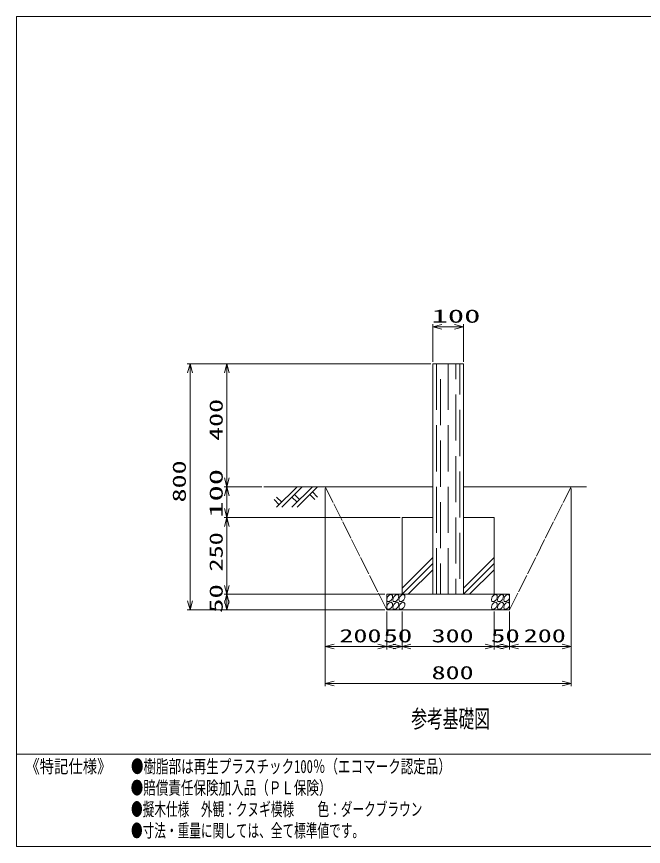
# Model space of a CAD drawing. Units: millimetres, scale not verified. Extents: x -2040 to 2040, y -1350 to 1350.
# Drawn here: x -2040 to 0, y -1350 to 1350 of the extents above; entities that cross this region are included whole.
import ezdxf
from ezdxf.enums import TextEntityAlignment as Align

# ---------------------------------------------------------------- set-up
doc = ezdxf.new("R2010")
doc.units = ezdxf.units.MM
doc.header["$LTSCALE"] = 5
doc.linetypes.add('LONG_DASHED2', pattern=[13, 12, -1])
for name, color, linetype, lineweight in [('0-0_0', 3, 'Continuous', 9), ('0-1_LAYER0001', 2, 'Continuous', 9), ('0-3_LAYER0002', 4, 'Continuous', 9), ('0-4_LAYER0014', 7, 'Continuous', 9), ('0-5_LAYER0004', 2, 'Continuous', 9)]:
    doc.layers.add(name, color=color, linetype=linetype, lineweight=lineweight)
doc.styles.add('ＭＳ ゴシック', font='')
doc.styles.get('ＭＳ ゴシック').set_extended_font_data('MS Gothic')

# ---------------------------------------------------------------- blocks, each defined once
blk = doc.blocks.new('_OPEN30')
at = {"layer": '0-3_LAYER0002'}
for q in [(-4.8296, 1.2941), (-4.8296, -1.2941)]:
    blk.add_line((0, 0), q, dxfattribs=at)
blk = doc.blocks.new('GROUP_1')
at = {"layer": '0-5_LAYER0004'}
for p, q in [((-3989.94, -4189.21), (-3974.92, -4143.45)), ((-3974.92, -4143.45), (-3947.75, -4119.14)), ((-3947.75, -4119.14), (-3915.58, -4104.13)), ((-3915.58, -4104.13), (-3893.42, -4124.86)), ((-3912.01, -4192.07), (-3896.99, -4159.18)), ((-3896.99, -4159.18), (-3893.42, -4124.86)), ((-3889.94, -4189.21), (-3874.92, -4143.45)), ((-3874.92, -4143.45), (-3847.75, -4119.14)), ((-3847.75, -4119.14), (-3815.58, -4104.13)), ((-3815.58, -4104.13), (-3793.41, -4124.86)), ((-3812, -4192.07), (-3796.99, -4159.18)), ((-3796.99, -4159.18), (-3793.41, -4124.86)), ((-3789.94, -4189.21), (-3774.92, -4143.45)), ((-3774.92, -4143.45), (-3747.75, -4119.14)), ((-3747.75, -4119.14), (-3715.58, -4104.13)), ((-3715.58, -4104.13), (-3693.41, -4124.86)), ((-3712, -4192.07), (-3696.99, -4159.18)), ((-3696.99, -4159.18), (-3693.41, -4124.86)), ((-3989.94, -4189.21), (-3982.79, -4222.1)), ((-3989.94, -4314.21), (-3974.92, -4268.45)), ((-3989.94, -4314.21), (-3982.79, -4347.1)), ((-3982.79, -4222.1), (-3942.75, -4222.1)), ((-3974.92, -4268.45), (-3947.75, -4244.14)), ((-3947.75, -4244.14), (-3915.58, -4229.13)), ((-3942.75, -4222.1), (-3912.01, -4192.07)), ((-3942.75, -4347.1), (-3912.01, -4317.07)), ((-3915.58, -4229.13), (-3893.42, -4249.86)), ((-3912.01, -4317.07), (-3896.99, -4284.18)), ((-3896.99, -4284.18), (-3893.42, -4249.86)), ((-3889.94, -4189.21), (-3882.79, -4222.1)), ((-3889.94, -4314.21), (-3874.92, -4268.45)), ((-3889.94, -4314.21), (-3882.79, -4347.1)), ((-3882.79, -4222.1), (-3842.75, -4222.1)), ((-3874.92, -4268.45), (-3847.75, -4244.14)), ((-3847.75, -4244.14), (-3815.58, -4229.13)), ((-3842.75, -4222.1), (-3812, -4192.07)), ((-3842.75, -4347.1), (-3812, -4317.07)), ((-3815.58, -4229.13), (-3793.41, -4249.86)), ((-3812, -4317.07), (-3796.99, -4284.18)), ((-3796.99, -4284.18), (-3793.41, -4249.86)), ((-3789.94, -4189.21), (-3782.79, -4222.1)), ((-3789.94, -4314.21), (-3774.92, -4268.45)), ((-3789.94, -4314.21), (-3782.79, -4347.1)), ((-3782.79, -4222.1), (-3742.75, -4222.1)), ((-3774.92, -4268.45), (-3747.75, -4244.14)), ((-3747.75, -4244.14), (-3715.58, -4229.13)), ((-3742.75, -4222.1), (-3712, -4192.07)), ((-3742.75, -4347.1), (-3712, -4317.07)), ((-3715.58, -4229.13), (-3693.41, -4249.86)), ((-3712, -4317.07), (-3696.99, -4284.18)), ((-3696.99, -4284.18), (-3693.41, -4249.86)), ((-3982.79, -4347.1), (-3942.75, -4347.1)), ((-3882.79, -4347.1), (-3842.75, -4347.1)), ((-3782.79, -4347.1), (-3742.75, -4347.1))]:
    blk.add_line(p, q, dxfattribs=at)
blk = doc.blocks.new('GROUP_2')
at = {"layer": '0-5_LAYER0004'}
for p, q in [((-2286.46, -4189.21), (-2271.45, -4143.45)), ((-2271.45, -4143.45), (-2244.28, -4119.14)), ((-2244.28, -4119.14), (-2212.1, -4104.13)), ((-2212.1, -4104.13), (-2189.94, -4124.86)), ((-2208.53, -4192.07), (-2193.51, -4159.18)), ((-2193.51, -4159.18), (-2189.94, -4124.86)), ((-2186.46, -4189.21), (-2171.45, -4143.45)), ((-2171.45, -4143.45), (-2144.28, -4119.14)), ((-2144.28, -4119.14), (-2112.1, -4104.13)), ((-2112.1, -4104.13), (-2089.94, -4124.86)), ((-2108.53, -4192.07), (-2093.51, -4159.18)), ((-2093.51, -4159.18), (-2089.94, -4124.86)), ((-2086.46, -4189.21), (-2071.45, -4143.45)), ((-2071.45, -4143.45), (-2044.28, -4119.14)), ((-2044.28, -4119.14), (-2012.1, -4104.13)), ((-2012.1, -4104.13), (-1989.94, -4124.86)), ((-2008.53, -4192.07), (-1993.51, -4159.18)), ((-1993.51, -4159.18), (-1989.94, -4124.86)), ((-2286.46, -4189.21), (-2279.31, -4222.1)), ((-2286.46, -4314.21), (-2271.45, -4268.45)), ((-2286.46, -4314.21), (-2279.31, -4347.1)), ((-2279.31, -4222.1), (-2239.27, -4222.1)), ((-2271.45, -4268.45), (-2244.28, -4244.14)), ((-2244.28, -4244.14), (-2212.1, -4229.13)), ((-2239.27, -4222.1), (-2208.53, -4192.07)), ((-2239.27, -4347.1), (-2208.53, -4317.07)), ((-2212.1, -4229.13), (-2189.94, -4249.86)), ((-2208.53, -4317.07), (-2193.51, -4284.18)), ((-2193.51, -4284.18), (-2189.94, -4249.86)), ((-2186.46, -4189.21), (-2179.31, -4222.1)), ((-2186.46, -4314.21), (-2171.45, -4268.45)), ((-2186.46, -4314.21), (-2179.31, -4347.1)), ((-2179.31, -4222.1), (-2139.27, -4222.1)), ((-2171.45, -4268.45), (-2144.28, -4244.14)), ((-2144.28, -4244.14), (-2112.1, -4229.13)), ((-2139.27, -4222.1), (-2108.53, -4192.07)), ((-2139.27, -4347.1), (-2108.53, -4317.07)), ((-2112.1, -4229.13), (-2089.94, -4249.86)), ((-2108.53, -4317.07), (-2093.51, -4284.18)), ((-2093.51, -4284.18), (-2089.94, -4249.86)), ((-2086.46, -4189.21), (-2079.31, -4222.1)), ((-2086.46, -4314.21), (-2071.45, -4268.45)), ((-2086.46, -4314.21), (-2079.31, -4347.1)), ((-2079.31, -4222.1), (-2039.27, -4222.1)), ((-2071.45, -4268.45), (-2044.28, -4244.14)), ((-2044.28, -4244.14), (-2012.1, -4229.13)), ((-2039.27, -4222.1), (-2008.53, -4192.07)), ((-2039.27, -4347.1), (-2008.53, -4317.07)), ((-2012.1, -4229.13), (-1989.94, -4249.86)), ((-2008.53, -4317.07), (-1993.51, -4284.18)), ((-1993.51, -4284.18), (-1989.94, -4249.86)), ((-2279.31, -4347.1), (-2239.27, -4347.1)), ((-2179.31, -4347.1), (-2139.27, -4347.1)), ((-2079.31, -4347.1), (-2039.27, -4347.1))]:
    blk.add_line(p, q, dxfattribs=at)

msp = doc.modelspace()

# ---------------------------------------------------------------- linework, layer by layer
at = {"layer": '0-0_0'}
for p, q in [((-685.488, -529.806), (-685.488, 220.194)), ((-685.488, -179.806), (-1235.488, -179.806)), ((-185.488, -179.806), (-585.488, -179.806)), ((-435.488, -529.806), (-835.488, -529.806))]:
    msp.add_line(p, q, dxfattribs=at)
at = {"layer": '0-0_0', "linetype": 'LONG_DASHED2'}
for p, q in [((-835.488, -579.806), (-1035.488, -179.806)), ((-435.488, -579.806), (-235.488, -179.806))]:
    msp.add_line(p, q, dxfattribs=at)
at = {"layer": '0-0_0', "color": 7}
msp.add_line((-2040, -1050), (540, -1050), dxfattribs=at)
at = {"layer": '0-0_0'}
for points in [[(-685.488, 220.194), (-585.488, 220.194), (-585.488, -529.806)], [(-685.488, -279.806), (-785.488, -279.806), (-785.488, -529.806)], [(-485.488, -529.806), (-485.488, -279.806), (-585.488, -279.806)], [(-435.488, -529.806), (-435.488, -579.806), (-835.488, -579.806), (-835.488, -529.806)]]:
    msp.add_lwpolyline(points, dxfattribs=at)
at = {"layer": '0-1_LAYER0001'}
for p, q in [((-672.988, 220.194), (-672.988, 70.194)), ((-635.488, 220.194), (-635.488, 70.194)), ((-610.488, 220.194), (-610.488, 170.194)), ((-597.988, 220.194), (-597.988, 120.194)), ((-660.488, 170.194), (-660.488, 20.194)), ((-610.488, 120.194), (-610.488, -29.806)), ((-597.988, 70.194), (-597.988, -79.806)), ((-672.988, 20.194), (-672.988, -129.806)), ((-635.488, 20.194), (-635.488, -129.806)), ((-660.488, -29.806), (-660.488, -179.806)), ((-610.488, -79.806), (-610.488, -229.806)), ((-597.988, -129.806), (-597.988, -279.806)), ((-672.988, -179.806), (-672.988, -329.806)), ((-635.488, -179.806), (-635.488, -329.806)), ((-660.488, -229.806), (-660.488, -379.806)), ((-610.488, -279.806), (-610.488, -429.806)), ((-597.988, -329.806), (-597.988, -479.806)), ((-672.988, -379.806), (-672.988, -529.806)), ((-635.488, -379.806), (-635.488, -529.806)), ((-660.488, -429.806), (-660.488, -529.806)), ((-610.488, -479.806), (-610.488, -529.806))]:
    msp.add_line(p, q, dxfattribs=at)
at = {"layer": '0-1_LAYER0001', "color": 4}
for p, q in [((-785.488, -509.806), (-685.488, -409.806)), ((-785.488, -529.806), (-685.488, -429.806)), ((-485.488, -409.806), (-585.488, -509.806)), ((-585.488, -529.806), (-485.488, -429.806)), ((-685.488, -449.806), (-765.488, -529.806)), ((-565.488, -529.806), (-485.488, -449.806))]:
    msp.add_line(p, q, dxfattribs=at)
at = {"layer": '0-3_LAYER0002'}
for p, q in [((-685.488, 226.194), (-685.488, 349.194)), ((-685.488, 340.194), (-585.488, 340.194)), ((-585.488, 226.194), (-585.488, 349.194)), ((-691.488, 220.194), (-1484.488, 220.194)), ((-1475.488, -579.806), (-1475.488, 220.194)), ((-1324.488, 220.194), (-1364.488, 220.194)), ((-1355.488, 220.194), (-1355.488, -179.806)), ((-1241.488, -179.806), (-1364.488, -179.806)), ((-1355.488, -179.806), (-1355.488, -279.806)), ((-1127.154, -179.806), (-1193.821, -246.472)), ((-1177.154, -246.472), (-1110.488, -179.806)), ((-1143.821, -246.472), (-1077.154, -179.806)), ((-1127.154, -246.472), (-1060.488, -179.806)), ((-1035.488, -185.806), (-1035.488, -828.806)), ((-235.488, -185.806), (-235.488, -828.806)), ((-1193.821, -213.139), (-1177.154, -229.806)), ((-1127.154, -229.806), (-1143.821, -213.139)), ((-1135.488, -204.806), (-1118.821, -221.472)), ((-1068.821, -221.472), (-1085.488, -204.806)), ((-1077.154, -196.472), (-1060.488, -213.139)), ((-1185.488, -238.139), (-1202.154, -221.472)), ((-791.488, -279.806), (-1364.488, -279.806)), ((-1355.488, -279.806), (-1355.488, -529.806)), ((-841.488, -529.806), (-1364.488, -529.806)), ((-1355.488, -529.806), (-1355.488, -579.806)), ((-841.488, -579.806), (-1484.488, -579.806)), ((-1324.488, -579.806), (-1364.488, -579.806)), ((-835.488, -585.806), (-835.488, -708.806)), ((-785.488, -585.806), (-785.488, -708.806)), ((-485.488, -585.806), (-485.488, -708.806)), ((-435.488, -585.806), (-435.488, -708.806)), ((-1035.488, -668.806), (-1035.488, -708.806)), ((-235.488, -668.806), (-235.488, -708.806)), ((-1035.488, -699.806), (-835.488, -699.806)), ((-835.488, -699.806), (-785.488, -699.806)), ((-785.488, -699.806), (-485.488, -699.806)), ((-485.488, -699.806), (-435.488, -699.806)), ((-435.488, -699.806), (-235.488, -699.806)), ((-235.488, -819.806), (-1035.488, -819.806))]:
    msp.add_line(p, q, dxfattribs=at)
at = {"layer": '0-4_LAYER0014'}
msp.add_lwpolyline([(-2040, -1350), (-2040, 1350), (2040, 1350), (2040, -1350)], close=True, dxfattribs=at)

# ---------------------------------------------------------------- block references
at = {"layer": '0-0_0', "xscale": 0.2, "yscale": 0.2}
for name in ['GROUP_1', 'GROUP_2']:
    msp.add_blockref(name, (-37.5, 290.813), dxfattribs=at)
at = {"layer": '0-3_LAYER0002', "xscale": 5.999995, "yscale": 6.000017}
for p, rotation in [((-685.488, 340.194), 180), ((-1475.488, 220.194), 90), ((-1355.488, 220.194), 90), ((-1355.488, -179.806), 270), ((-1355.488, -179.806), 90), ((-1355.488, -279.806), 270), ((-1355.488, -279.806), 90), ((-1355.488, -529.806), 270), ((-1355.488, -529.806), 90), ((-1475.488, -579.806), 270), ((-1355.488, -579.806), 270), ((-1035.488, -699.806), 180), ((-835.488, -699.806), 180), ((-785.488, -699.806), 180), ((-485.488, -699.806), 180), ((-435.488, -699.806), 180), ((-1035.488, -819.806), 180)]:
    msp.add_blockref('_OPEN30', p, dxfattribs=dict(at, rotation=rotation))
for p in [(-585.488, 340.194), (-835.488, -699.806), (-785.488, -699.806), (-485.488, -699.806), (-435.488, -699.806), (-235.488, -699.806), (-235.488, -819.806)]:
    msp.add_blockref('_OPEN30', p, dxfattribs=at)

# ---------------------------------------------------------------- texts
at = {"layer": '0-0_0', "style": 'ＭＳ ゴシック', "width": 0.65}
msp.add_text('参考基礎図', height=57.73, dxfattribs=at).set_placement((-755.488, -980.908), align=Align.BOTTOM_LEFT)
at = {"layer": '0-3_LAYER0002', "style": 'ＭＳ ゴシック'}
for s, height, width, p in [('100', 43.29, 1.8, (-689.488, 340.868)), ('200', 43.29, 1.55, (-989.488, -699.132)), ('50', 43.29, 1.6, (-846.488, -699.132)), ('300', 43.29, 1.55, (-689.488, -699.132)), ('50', 43.29, 1.6, (-496.488, -699.132)), ('200', 43.29, 1.55, (-389.488, -699.132)), ('800', 43.29, 1.55, (-689.488, -819.132)), ('《特記仕様》', 42.78, 0.8, (-2011.396, -1123.999)), ('●樹脂部は再生プラスチック100％（エコマーク認定品）', 42.78, 0.7, (-1667.845, -1123.999)), ('●賠償責任保険加入品（ＰＬ保険）', 42.78, 0.7, (-1668.654, -1193.645)), ('●擬木仕様\u3000外観：クヌギ模様\u3000\u3000色：ダークブラウン', 42.78, 0.65, (-1667.628, -1263.239)), ('●寸法・重量に関しては、全て標準値です。', 42.78, 0.65, (-1667.709, -1332.909))]:
    msp.add_text(s, height=height, dxfattribs=dict(at, width=width)).set_placement(p, align=Align.BOTTOM_LEFT)
for s, width, p in [('400', 1.55, (-1356.161, -30.806)), ('800', 1.55, (-1476.161, -230.806)), ('100', 1.8, (-1356.161, -280.806)), ('250', 1.45, (-1356.161, -455.806)), ('50', 1.6, (-1356.161, -590.806))]:
    msp.add_text(s, height=43.29, rotation=90, dxfattribs=dict(at, width=width)).set_placement(p, align=Align.BOTTOM_LEFT)

doc.saveas('drawing.dxf')
